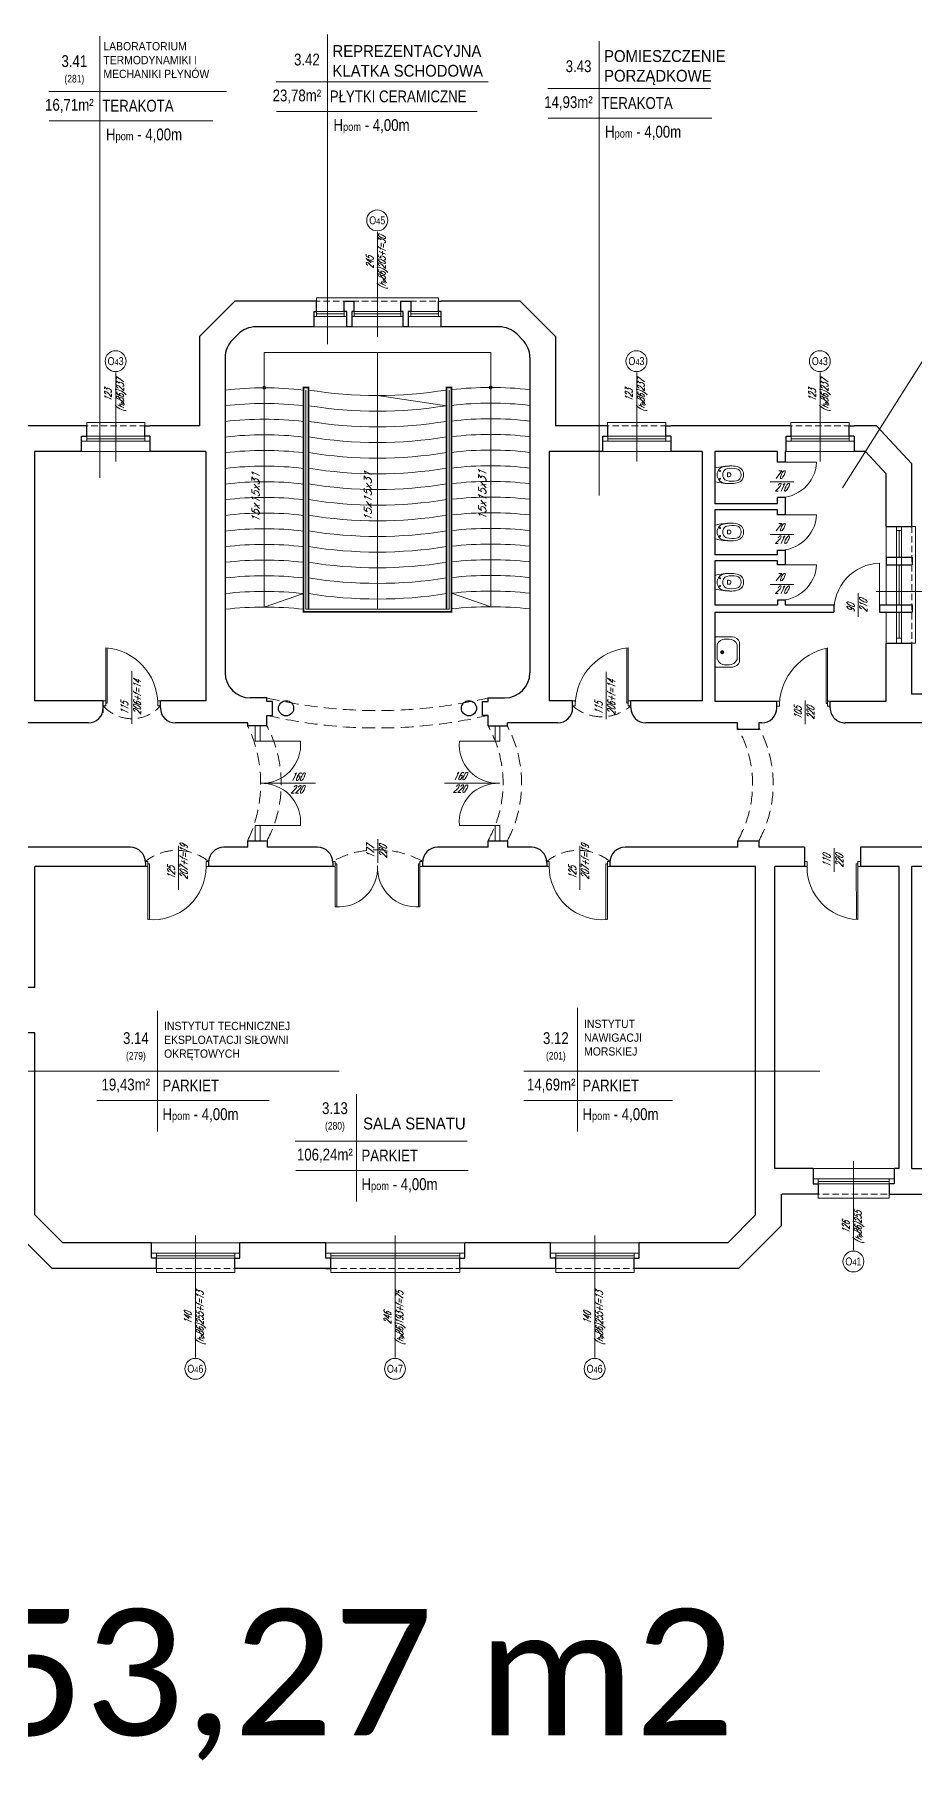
# Model space of a CAD drawing. Header units: millimetres. Extents: x -18485 to 40303, y -22087 to 35064.
# Drawn here: x 4075 to 5818, y -3885 to -469 of the extents above; entities that cross this region are included whole.
import ezdxf

# ---------------------------------------------------------------- set-up
doc = ezdxf.new("R2010")
doc.units = ezdxf.units.MM
doc.linetypes.add('DASHED', pattern=[19.05, 12.7, -6.35])
doc.layers.get('0').update_dxf_attribs({"lineweight": 25})
for name, color, linetype, lineweight in [('01 parter - ściany', 2, 'Continuous', 25), ('03-01_okna', 5, 'Continuous', 15), ('03-02_schody', 6, 'Continuous', 5), ('03_drzwi', 1, 'Continuous', 0), ('04-1_widok', 251, 'Continuous', 5), ('04-2_nad', 251, 'DASHED', 5), ('05-03_opis', 10, 'Continuous', 5), ('07_wyposażenie', 253, 'Continuous', 5)]:
    doc.layers.add(name, color=color, linetype=linetype, lineweight=lineweight)
doc.styles.add('ariel', font='arial.ttf', dxfattribs={"width": 0.8})
doc.styles.add('ariel_wym', font='simplex.shx', dxfattribs={"width": 0.65, "oblique": 25})
doc.styles.get("Standard").update_dxf_attribs({"font": 'txt.shx'})

msp = doc.modelspace()

# ---------------------------------------------------------------- linework, layer by layer
at = {"layer": '01 parter - ściany'}
for p, q in [((4401.3, -1066.4), (4471.3, -996.4)), ((4627.8, -996.4), (4471.3, -996.4)), ((4627.8, -1016.9), (4627.8, -1047.4)), ((4687.8, -1016.9), (4687.8, -996.4)), ((4687.8, -996.4), (4707.8, -996.4)), ((4692.8, -1016.9), (4687.8, -1016.9)), ((4692.8, -1047.4), (4692.8, -1016.9)), ((4707.8, -1016.9), (4702.8, -1016.9)), ((4702.8, -1016.9), (4702.8, -1047.4)), ((4707.8, -1016.9), (4707.8, -996.4)), ((4799.8, -1016.9), (4799.8, -996.4)), ((4799.8, -996.4), (4820, -996.4)), ((4804.8, -1016.9), (4799.8, -1016.9)), ((4804.8, -1047.4), (4804.8, -1016.9)), ((4820, -1016.9), (4814.8, -1016.9)), ((4814.8, -1016.9), (4814.8, -1047.4)), ((4820, -996.4), (4820, -1016.9)), ((5036.3, -996.4), (4879.8, -996.4)), ((5106.3, -1066.4), (5036.3, -996.4)), ((4627.8, -1047.4), (4513.2, -1047.4)), ((4702.8, -1047.4), (4692.8, -1047.4)), ((4814.8, -1047.4), (4804.8, -1047.4)), ((4994.5, -1047.4), (4879.8, -1047.4)), ((4401.3, -1066.4), (4401.3, -1243.4)), ((4467, -1072.9), (4477.8, -1062)), ((5040.6, -1072.8), (5029.9, -1062)), ((5106.3, -1066.4), (5106.3, -1243.4)), ((4452.3, -1108.2), (4452.3, -1294.4)), ((5055.3, -1108.2), (5055.3, -1294.4)), ((4168.4, -1243.4), (3964.1, -1243.4)), ((4168.4, -1294.4), (4168.4, -1263.9)), ((4303.3, -1243.4), (4303.3, -1243.9)), ((4401.3, -1243.4), (4303.3, -1243.4)), ((4303.3, -1263.9), (4303.3, -1294.4)), ((5199.4, -1243.4), (5106.3, -1243.4)), ((5199.4, -1294.4), (5199.4, -1263.9)), ((5562.3, -1243.4), (5334.3, -1243.4)), ((5334.3, -1263.9), (5334.3, -1294.4)), ((5562.3, -1294.4), (5562.3, -1263.9)), ((5741.3, -1243.4), (5697.2, -1243.4)), ((5697.2, -1263.9), (5697.2, -1294.4)), ((5741.3, -1243.4), (5811.3, -1318.4)), ((4075.3, -1294.4), (4075.3, -1787.4)), ((4168.4, -1294.4), (4075.3, -1294.4)), ((4414.3, -1294.4), (4303.3, -1294.4)), ((4414.3, -1294.4), (4414.3, -1787.4)), ((4452.3, -1294.4), (4452.3, -1731.9)), ((5055.3, -1294.4), (5055.3, -1731.9)), ((5093.3, -1294.4), (5093.3, -1787.4)), ((5199.4, -1294.4), (5093.3, -1294.4)), ((5396.2, -1294.4), (5334.3, -1294.4)), ((5396.2, -1294.4), (5396.2, -1787.4)), ((5421.2, -1294.4), (5421.2, -1397.4)), ((5545.2, -1294.4), (5421.2, -1294.4)), ((5545.2, -1315.4), (5545.2, -1294.4)), ((5562.3, -1294.4), (5560.2, -1294.4)), ((5560.2, -1294.4), (5560.2, -1315.4)), ((5719.2, -1294.4), (5697.2, -1294.4)), ((5719.2, -1294.4), (5760.3, -1338.5)), ((5560.2, -1315.4), (5545.2, -1315.4)), ((5811.3, -1442.4), (5811.3, -1318.4)), ((5760.3, -1442.4), (5760.3, -1338.5)), ((5545.2, -1397.4), (5421.2, -1397.4)), ((5560.2, -1385.4), (5545.2, -1385.4)), ((5545.2, -1397.4), (5545.2, -1385.4)), ((5560.2, -1385.4), (5560.2, -1419.4)), ((5421.2, -1409.4), (5421.2, -1498.4)), ((5545.2, -1409.4), (5421.2, -1409.4)), ((5545.2, -1419.4), (5545.2, -1409.4)), ((5560.2, -1419.4), (5545.2, -1419.4)), ((5760.3, -1442.4), (5811.3, -1442.4)), ((5545.2, -1498.4), (5421.2, -1498.4)), ((5545.2, -1498.4), (5545.2, -1489.4)), ((5545.2, -1489.4), (5560.2, -1489.4)), ((5560.2, -1489.4), (5560.2, -1518.4)), ((5421.2, -1510.4), (5421.2, -1597.4)), ((5545.2, -1510.4), (5421.2, -1510.4)), ((5545.2, -1518.4), (5545.2, -1510.4)), ((5560.2, -1518.4), (5545.2, -1518.4)), ((5760.4, -1503.4), (5811.4, -1503.4)), ((5760.4, -1503.4), (5760.4, -1518.4)), ((5760.4, -1518.4), (5811.4, -1518.4)), ((5811.4, -1503.4), (5811.4, -1518.4)), ((5421.2, -1597.4), (5545.2, -1597.4)), ((5560.2, -1588.4), (5545.2, -1588.4)), ((5545.2, -1588.4), (5545.2, -1597.4)), ((5560.2, -1588.4), (5560.2, -1597.4)), ((5560.2, -1597.4), (5657, -1597.4)), ((5657, -1597.4), (5657, -1612.4)), ((5747, -1597.4), (5780.8, -1597.4)), ((5747, -1597.4), (5747, -1612.4)), ((5747, -1597.4), (5811.4, -1597.4)), ((5811.4, -1597.4), (5811.4, -1612.4)), ((5421.2, -1612.4), (5421.2, -1788)), ((5421.2, -1612.4), (5657, -1612.4)), ((5747, -1612.4), (5780.8, -1612.4)), ((5747, -1612.4), (5811.4, -1612.4)), ((5760.3, -1788), (5760.3, -1673.4)), ((5760.3, -1673.4), (5811.3, -1673.4)), ((5811.3, -1774.4), (5811.3, -1673.4)), ((5951.9, -1774.4), (5811.3, -1774.4)), ((4211.2, -1787.4), (4075.3, -1787.4)), ((4211.2, -1801.4), (4211.2, -1787.4)), ((4414.3, -1787.4), (4324.2, -1787.4)), ((4324.2, -1801.4), (4324.2, -1787.4)), ((4534.9, -1781.9), (4502.3, -1781.9)), ((4534.9, -1788.9), (4534.9, -1781.9)), ((4545.9, -1788.9), (4534.9, -1788.9)), ((4545.9, -1816.4), (4545.9, -1788.9)), ((4961.8, -1816.4), (4961.8, -1788.9)), ((4961.8, -1788.9), (4972.8, -1788.9)), ((4972.8, -1788.9), (4972.8, -1781.9)), ((4972.8, -1781.9), (5005.3, -1781.9)), ((5139.9, -1787.4), (5093.3, -1787.4)), ((5139.9, -1801.4), (5139.9, -1787.4)), ((5396.2, -1787.4), (5255, -1787.4)), ((5255, -1801.4), (5255, -1787.4)), ((5421.2, -1788), (5543.9, -1788)), ((5543.9, -1801.4), (5543.9, -1788)), ((5649.4, -1788), (5760.3, -1788)), ((5649.4, -1801.4), (5649.4, -1788)), ((4181.2, -1831.4), (4040.8, -1831.4)), ((4497.1, -1831.4), (4354.2, -1831.4)), ((4497.3, -1838.4), (4497.3, -1831.9)), ((4534.9, -1837.4), (4497.3, -1837.4)), ((4534.9, -1837.4), (4534.9, -1816.4)), ((4534.9, -1816.4), (4545.9, -1816.4)), ((4972.8, -1816.4), (4961.8, -1816.4)), ((4972.8, -1837.4), (4972.8, -1816.4)), ((4972.8, -1837.4), (5010.8, -1837.4)), ((5010.8, -1837.4), (5010.8, -1831.4)), ((5109.9, -1831.4), (5010.8, -1831.4)), ((5466.3, -1831.4), (5285, -1831.4)), ((5466.3, -1844.4), (5466.3, -1831.4)), ((5508.3, -1844.4), (5466.3, -1844.4)), ((5513.9, -1831.4), (5508.3, -1831.4)), ((5508.3, -1831.4), (5508.3, -1844.4)), ((5760.2, -1831.4), (5679.4, -1831.4)), ((5951.9, -1831.4), (5760.2, -1831.4)), ((4264.6, -2077.4), (4040.8, -2077.4)), ((4497.3, -2077.4), (4449.6, -2077.4)), ((4497.3, -2077.4), (4497.3, -2064.4)), ((4497.3, -2064.4), (4535.3, -2064.4)), ((4535.3, -2064.4), (4535.3, -2077.4)), ((4635.3, -2077.4), (4535.3, -2077.4)), ((4972.8, -2077.4), (4872.8, -2077.4)), ((4972.8, -2077.4), (4972.8, -2064.4)), ((4972.8, -2064.4), (5010.8, -2064.4)), ((5010.8, -2064.4), (5010.8, -2077.4)), ((5058.6, -2077.4), (5010.8, -2077.4)), ((5466.5, -2077.4), (5243.6, -2077.4)), ((5466.5, -2077.4), (5466.5, -2064.4)), ((5466.5, -2064.4), (5508.5, -2064.4)), ((5508.5, -2064.4), (5508.5, -2077.4)), ((5598.6, -2077.4), (5508.5, -2077.4)), ((5598.6, -2077.4), (5598.6, -2115.4)), ((5982.8, -2077.4), (5709.2, -2077.4)), ((5709.2, -2077.4), (5709.2, -2115.4)), ((4294.6, -2115.4), (4075.9, -2115.4)), ((4075.9, -2355.1), (4075.9, -2115.4)), ((4294.6, -2107.4), (4294.6, -2115.4)), ((4419.6, -2107.4), (4419.6, -2115.4)), ((4665.3, -2115.4), (4419.6, -2115.4)), ((4665.3, -2107.4), (4665.3, -2115.4)), ((4842.8, -2107.4), (4842.8, -2115.4)), ((5088.6, -2115.4), (4842.8, -2115.4)), ((5088.6, -2107.4), (5088.6, -2115.4)), ((5213.6, -2107.4), (5213.6, -2115.4)), ((5501.9, -2115.4), (5213.6, -2115.4)), ((5501.9, -2805.3), (5501.9, -2115.4)), ((5598.6, -2115.4), (5539.9, -2115.4)), ((5539.9, -2713.4), (5539.9, -2115.4)), ((5785.9, -2115.4), (5709.2, -2115.4)), ((5785.9, -2713.4), (5785.9, -2115.4)), ((5982.8, -2115.4), (5810.9, -2115.4)), ((5810.9, -2713.4), (5810.9, -2115.4)), ((4075.9, -2355.1), (4037.9, -2355.1)), ((4075.9, -2445.1), (4037.9, -2445.1)), ((4075.9, -2805.3), (4075.9, -2445.1)), ((5615.9, -2713.4), (5539.9, -2713.4)), ((5615.9, -2713.4), (5615.9, -2743.9)), ((5785.9, -2713.4), (5775.9, -2713.4)), ((5775.9, -2713.4), (5775.9, -2743.9)), ((5810.9, -2713.4), (5950.9, -2713.4)), ((5552.9, -2826.4), (5552.9, -2764.4)), ((5615.9, -2764.4), (5553.5, -2764.4)), ((5615.9, -2743.9), (5625.9, -2743.9)), ((5625.9, -2764.4), (5615.9, -2764.4)), ((5625.9, -2743.9), (5625.9, -2764.4)), ((5775.9, -2743.9), (5765.9, -2743.9)), ((5765.9, -2743.9), (5765.9, -2764.4)), ((5765.9, -2764.4), (5775.9, -2764.4)), ((5775.9, -2764.4), (5950.9, -2764.4)), ((4109.9, -2911.4), (4024.9, -2826.4)), ((4131, -2860.4), (4075.9, -2805.3)), ((5446.8, -2860.4), (5501.9, -2805.3)), ((5467.9, -2911.4), (5552.9, -2826.4)), ((4306.4, -2860.4), (4131, -2860.4)), ((4306.4, -2890.9), (4306.4, -2860.4)), ((4651.4, -2860.4), (4481.4, -2860.4)), ((4481.4, -2890.9), (4481.4, -2860.4)), ((4651.4, -2890.9), (4651.4, -2860.4)), ((5096.4, -2860.4), (4926.4, -2860.4)), ((4926.4, -2890.9), (4926.4, -2860.4)), ((5096.4, -2890.9), (5096.4, -2860.4)), ((5446.8, -2860.4), (5271.4, -2860.4)), ((5271.4, -2890.9), (5271.4, -2860.4)), ((4316.4, -2890.9), (4306.4, -2890.9)), ((4316.4, -2911.4), (4316.4, -2890.9)), ((4471.4, -2911.4), (4471.4, -2890.9)), ((4471.4, -2890.9), (4481.4, -2890.9)), ((4661.4, -2890.9), (4651.4, -2890.9)), ((4661.4, -2911.4), (4661.4, -2890.9)), ((4916.4, -2911.4), (4916.4, -2890.9)), ((4916.4, -2890.9), (4926.4, -2890.9)), ((5106.4, -2890.9), (5096.4, -2890.9)), ((5106.4, -2911.4), (5106.4, -2890.9)), ((5261.4, -2911.4), (5261.4, -2890.9)), ((5261.4, -2890.9), (5271.4, -2890.9)), ((4316.4, -2911.4), (4109.9, -2911.4)), ((4661.4, -2911.4), (4471.4, -2911.4)), ((4651.4, -2911.4), (4661.4, -2911.4)), ((5106.4, -2911.4), (4916.4, -2911.4)), ((4926.4, -2911.4), (4916.4, -2911.4)), ((5467.9, -2911.4), (5261.4, -2911.4))]:
    msp.add_line(p, q, dxfattribs=at)
for points in [[(4627.8, -1016.9), (4632.8, -1016.9), (4632.8, -996.4), (4627.8, -996.4)], [(4879.8, -1047.4), (4879.8, -1016.9), (4874.8, -1016.9), (4874.8, -996.4), (4879.8, -996.4)], [(4168.4, -1263.9), (4178.4, -1263.9), (4178.4, -1243.4), (4168.4, -1243.4)], [(4303.3, -1263.9), (4293.3, -1263.9), (4293.3, -1243.4), (4303.3, -1243.4)], [(5199.4, -1263.9), (5209.4, -1263.9), (5209.4, -1243.4), (5199.4, -1243.4)], [(5334.3, -1263.9), (5324.3, -1263.9), (5324.3, -1243.4), (5334.3, -1243.4)], [(5562.3, -1263.9), (5572.3, -1263.9), (5572.3, -1243.4), (5562.3, -1243.4)], [(5697.2, -1263.9), (5687.2, -1263.9), (5687.2, -1243.4), (5697.2, -1243.4)]]:
    msp.add_lwpolyline(points, dxfattribs=at)
for centre in [(4572.9, -1802.4), (4934.8, -1802.4)]:
    msp.add_circle(centre, 15, dxfattribs=at)
for centre, radius, start, end in [((4513.2, -1097.4), 50, 90, 135), ((4994.5, -1097.4), 50, 44.9939, 90), ((4502.3, -1108.2), 50, 135, 180), ((5005.3, -1108.2), 50, 0, 44.9939), ((4502.3, -1731.9), 50, 180, 270), ((5005.3, -1731.9), 50, 270, 0), ((4181.2, -1801.4), 30, 270, 0), ((4354.2, -1801.4), 30, 180, 270), ((5109.9, -1801.4), 30, 270, 0), ((5285, -1801.4), 30, 180, 270), ((5513.9, -1801.4), 30, 270, 0), ((5679.4, -1801.4), 30, 180, 270.0014), ((4264.6, -2107.4), 30, 0, 90), ((4449.6, -2107.4), 30, 90, 180), ((4635.3, -2107.4), 30, 0, 90), ((4872.8, -2107.4), 30, 90, 180), ((5058.6, -2107.4), 30, 0, 90), ((5243.6, -2107.4), 30, 90, 180)]:
    msp.add_arc(centre, radius, start, end, dxfattribs=at)
at = {"layer": '03-01_okna', "linetype": 'DASHED'}
for p, q in [((4627.8, -996.4), (4879.8, -996.4)), ((4168.4, -1243.4), (4303.3, -1243.4)), ((5199.4, -1243.4), (5334.3, -1243.4)), ((5562.3, -1243.4), (5697.2, -1243.4)), ((5811.3, -1442.4), (5811.3, -1673.4)), ((5615.9, -2764.4), (5775.9, -2764.4)), ((4316.4, -2911.4), (4471.4, -2911.4)), ((4661.4, -2911.4), (4916.4, -2911.4)), ((5106.4, -2911.4), (5261.4, -2911.4))]:
    msp.add_line(p, q, dxfattribs=at)
at = {"layer": '03-01_okna', "linetype": 'Continuous', "lineweight": 0}
for p, q in [((4627.8, -1016.9), (4692.8, -1016.9)), ((4632.8, -1026.9), (4632.8, -1016.9)), ((4632.8, -1021.9), (4687.8, -1021.9)), ((4687.8, -1026.9), (4687.8, -1016.9)), ((4702.8, -1016.9), (4804.8, -1016.9)), ((4707.8, -1026.9), (4707.8, -1016.9)), ((4707.8, -1021.9), (4799.8, -1021.9)), ((4799.8, -1026.9), (4799.8, -1016.9)), ((4814.8, -1016.9), (4879.8, -1016.9)), ((4819.8, -1026.9), (4819.8, -1016.9)), ((4819.8, -1021.9), (4874.8, -1021.9)), ((4874.8, -1026.9), (4874.8, -1016.9)), ((4627.8, -1026.9), (4692.8, -1026.9)), ((4692.8, -1026.9), (4687.8, -1026.9)), ((4702.8, -1026.9), (4804.8, -1026.9)), ((4702.8, -1026.9), (4707.8, -1026.9)), ((4804.8, -1026.9), (4799.8, -1026.9)), ((4814.8, -1026.9), (4879.8, -1026.9)), ((4814.8, -1026.9), (4819.8, -1026.9)), ((4874.8, -1026.9), (4869.8, -1026.9)), ((4168.4, -1263.9), (4303.3, -1263.9)), ((4178.4, -1273.9), (4178.4, -1263.9)), ((4293.3, -1273.9), (4293.3, -1263.9)), ((5199.4, -1263.9), (5334.3, -1263.9)), ((5209.4, -1273.9), (5209.4, -1263.9)), ((5324.3, -1273.9), (5324.3, -1263.9)), ((5562.3, -1263.9), (5697.2, -1263.9)), ((5572.3, -1273.9), (5572.3, -1263.9)), ((5687.2, -1273.9), (5687.2, -1263.9)), ((4168.4, -1273.9), (4303.3, -1273.9)), ((4178.4, -1268.9), (4293.3, -1268.9)), ((5199.4, -1273.9), (5334.3, -1273.9)), ((5209.4, -1268.9), (5324.3, -1268.9)), ((5562.3, -1273.9), (5697.2, -1273.9)), ((5572.3, -1268.9), (5687.2, -1268.9)), ((5780.8, -1442.4), (5780.8, -1673.4)), ((5780.8, -1450.5), (5790.8, -1450.5)), ((5785.8, -1450.5), (5785.8, -1503.4)), ((5790.8, -1442.4), (5790.8, -1673.4)), ((5780.8, -1503.4), (5790.8, -1503.4)), ((5780.8, -1518.4), (5790.8, -1518.4)), ((5785.8, -1518.4), (5785.8, -1597.4)), ((5780.8, -1597.4), (5790.8, -1597.4)), ((5780.8, -1612.4), (5790.8, -1612.4)), ((5785.8, -1612.4), (5785.8, -1663.4)), ((5780.8, -1673.4), (5780.8, -1663.4)), ((5780.8, -1663.4), (5790.8, -1663.4)), ((5615.9, -2733.9), (5775.9, -2733.9)), ((5615.9, -2743.9), (5775.9, -2743.9)), ((5625.9, -2733.9), (5625.9, -2743.9)), ((5625.9, -2738.9), (5765.9, -2738.9)), ((5765.9, -2733.9), (5765.9, -2743.9)), ((4306.4, -2880.9), (4481.4, -2880.9)), ((4306.4, -2890.9), (4316.4, -2890.9)), ((4316.4, -2890.9), (4316.4, -2880.9)), ((4316.4, -2885.9), (4471.4, -2885.9)), ((4316.4, -2890.9), (4481.4, -2890.9)), ((4471.4, -2890.9), (4471.4, -2880.9)), ((4651.4, -2880.9), (4926.4, -2880.9)), ((4651.4, -2890.9), (4926.4, -2890.9)), ((4651.4, -2890.9), (4661.4, -2890.9)), ((4661.4, -2890.9), (4661.4, -2880.9)), ((4661.4, -2885.9), (4916.4, -2885.9)), ((4916.4, -2890.9), (4916.4, -2880.9)), ((5271.4, -2880.9), (5096.4, -2880.9)), ((5106.4, -2890.9), (5106.4, -2880.9)), ((5261.4, -2885.9), (5106.4, -2885.9)), ((5261.4, -2890.9), (5106.4, -2890.9)), ((5261.4, -2890.9), (5261.4, -2880.9)), ((5271.4, -2890.9), (5261.4, -2890.9))]:
    msp.add_line(p, q, dxfattribs=at)
for points in [[(4874.8, -996.4), (4874.8, -989.6), (4632.8, -989.6), (4632.8, -996.4)], [(4293.7, -1243.4), (4293.7, -1236.6), (4178.4, -1236.6), (4178.4, -1243.4)], [(5324.3, -1243.4), (5324.3, -1236.6), (5209, -1236.6), (5209, -1243.4)], [(5687.2, -1243.4), (5687.2, -1236.6), (5571.9, -1236.6), (5571.9, -1243.4)], [(5811.3, -1442.4), (5818, -1442.4), (5818, -1673.4), (5811.3, -1673.4)], [(5765.9, -2764.4), (5765.9, -2772), (5625.9, -2772), (5625.9, -2764.4)], [(4471.4, -2911.4), (4471.4, -2919), (4316.4, -2919), (4316.4, -2911.4)], [(4916.4, -2911.4), (4916.4, -2919), (4661.4, -2919), (4661.4, -2911.4)], [(5261.4, -2911.4), (5261.4, -2919), (5106.4, -2919), (5106.4, -2911.4)]]:
    msp.add_lwpolyline(points, dxfattribs=at)
at = {"layer": '03-02_schody'}
for p, q in [((4529.8, -1167.9), (4529.8, -1097.9)), ((4529.8, -1097.9), (4977.8, -1097.9)), ((4753.8, -1097.9), (4753.8, -1606.4)), ((4977.8, -1601.3), (4977.8, -1097.9)), ((4529.8, -1601.9), (4529.8, -1167.9)), ((4607.3, -1167.4), (4607.3, -1172.4)), ((4607.3, -1611.4), (4607.3, -1172.4)), ((4612.3, -1606.4), (4612.3, -1172.4)), ((4617.3, -1172.4), (4617.3, -1167.4)), ((4753.8, -1183.2), (4890.3, -1203.4)), ((4890.3, -1167.4), (4890.3, -1172.4)), ((4895.3, -1606.4), (4895.3, -1172.4)), ((4900.3, -1172.4), (4900.3, -1167.4)), ((4529.8, -1601.9), (4607.3, -1575.4)), ((4977.8, -1601.3), (4900.3, -1574.7)), ((4895.3, -1606.4), (4612.3, -1606.4))]:
    msp.add_line(p, q, dxfattribs=at)
at = {"layer": '03-02_schody', "const_width": 3}
msp.add_lwpolyline([(4617.3, -1606.4), (4617.3, -1167.4), (4607.3, -1167.4), (4607.3, -1611.4), (4900.3, -1611.4), (4900.3, -1167.4), (4890.3, -1167.4), (4890.3, -1606.4)], dxfattribs=at)
at = {"layer": '03-02_schody'}
for centre in [(4529.8, -1167.9), (4977.8, -1167.3)]:
    msp.add_circle(centre, 3, dxfattribs=at)
for centre, radius, start, end in [((4529.8, -1845.2), 677.2, 83.4287, 96.5713), ((4753.8, -317.3), 865.9, 260.9323, 279.0677), ((4977.8, -1844.5), 677.2, 83.4287, 96.5713), ((4529.8, -1876.2), 677.2, 83.4287, 96.5713), ((4753.8, -348.3), 865.9, 260.9323, 279.0677), ((4977.8, -1875.5), 677.2, 83.4287, 96.5713), ((4977.8, -1906.5), 677.2, 83.4287, 96.5713), ((4529.8, -1907.4), 677.2, 83.4287, 96.5713), ((4529.8, -1938.2), 677.2, 83.4287, 96.5713), ((4753.8, -379.3), 865.9, 260.9323, 279.0677), ((4977.8, -1937.5), 677.2, 83.4287, 96.5713), ((4529.8, -1969.2), 677.2, 83.4287, 96.5713), ((4753.8, -410.3), 865.9, 260.9323, 279.0677), ((4753.8, -441.3), 865.9, 260.9323, 279.0677), ((4977.8, -1968.5), 677.2, 83.4287, 96.5713), ((4529.8, -2000.2), 677.2, 83.4287, 96.5713), ((4753.8, -472.3), 865.9, 260.9323, 279.0677), ((4977.8, -1999.5), 677.2, 83.4287, 96.5713), ((4529.8, -2031.2), 677.2, 83.4287, 96.5713), ((4753.8, -503.3), 865.9, 260.9323, 279.0677), ((4977.8, -2030.5), 677.2, 83.4287, 96.5713), ((4529.8, -2062.2), 677.2, 83.4287, 96.5713), ((4753.8, -534.3), 865.9, 260.9323, 279.0677), ((4977.8, -2061.5), 677.2, 83.4287, 96.5713), ((4529.8, -2093.2), 677.2, 83.4287, 96.5713), ((4753.8, -565.3), 865.9, 260.9323, 279.0677), ((4977.8, -2092.5), 677.2, 83.4287, 96.5713), ((4529.8, -2124.2), 677.2, 83.4287, 96.5713), ((4753.8, -596.3), 865.9, 260.9323, 279.0677), ((4977.8, -2123.5), 677.2, 83.4287, 96.5713), ((4529.8, -2155.2), 677.2, 83.4287, 96.5713), ((4753.8, -627.3), 865.9, 260.9323, 279.0677), ((4977.8, -2154.5), 677.2, 83.4287, 96.5713), ((4529.8, -2186.2), 677.2, 83.4287, 96.5713), ((4753.8, -658.3), 865.9, 260.9323, 279.0677), ((4977.8, -2185.5), 677.2, 83.4287, 96.5713), ((4529.8, -2217.2), 677.2, 83.4287, 96.5713), ((4529.8, -2248.2), 677.2, 83.4287, 96.5713), ((4753.8, -689.3), 865.9, 260.9323, 279.0677), ((4977.8, -2216.5), 677.2, 83.4287, 96.5713), ((4977.8, -2247.5), 677.2, 83.4287, 96.5713), ((4529.8, -2279.2), 677.2, 83.4287, 96.5713), ((4753.8, -720.3), 865.9, 260.9323, 279.0677), ((4977.8, -2278.5), 677.2, 83.4287, 96.5713)]:
    msp.add_arc(centre, radius, start, end, dxfattribs=at)
at = {"layer": '03_drzwi'}
for p, q in [((5552.7, -1315.4), (5622.7, -1315.4)), ((5530.8, -1354.4), (5577.5, -1354.4)), ((5552.7, -1419.4), (5622.7, -1419.4)), ((5530.8, -1458.4), (5577.5, -1458.4)), ((5552.7, -1518.4), (5622.7, -1518.4)), ((5747, -1604.9), (5747, -1514.9)), ((5530.8, -1557.4), (5577.5, -1557.4)), ((5704.8, -1621.2), (5704.8, -1574.6)), ((4216.2, -1792.4), (4216.2, -1682.4)), ((4219.2, -1792.4), (4219.1, -1682.7)), ((5247, -1792.4), (5247, -1682.7)), ((5250, -1792.4), (5250, -1682.4)), ((5641.4, -1793), (5641.4, -1683.3)), ((5644.4, -1793), (5644.4, -1683)), ((4267.9, -1833.2), (4267.9, -1728.6)), ((5206.2, -1824), (5206.2, -1730.4)), ((4216.2, -1787.4), (4211.2, -1787.4)), ((4211.2, -1797.4), (4216.2, -1797.4)), ((4211.2, -1801.4), (4211.2, -1811.4)), ((4216.2, -1797.4), (4216.2, -1787.4)), ((4219.2, -1792.4), (4216.2, -1792.4)), ((4324.2, -1787.4), (4319.2, -1787.4)), ((4319.2, -1787.4), (4319.2, -1797.4)), ((4319.2, -1797.4), (4324.2, -1797.4)), ((5139.9, -1787.4), (5144.9, -1787.4)), ((5144.9, -1797.4), (5139.9, -1797.4)), ((5144.9, -1787.4), (5144.9, -1797.4)), ((5247, -1792.4), (5250, -1792.4)), ((5250, -1797.4), (5250, -1787.4)), ((5250, -1787.4), (5255, -1787.4)), ((5255, -1797.4), (5250, -1797.4)), ((5543.9, -1788), (5548.9, -1788)), ((5548.9, -1798), (5543.9, -1798)), ((5548.9, -1788), (5548.9, -1798)), ((5600.1, -1833.6), (5600.1, -1786.9)), ((5641.4, -1793), (5644.4, -1793)), ((5644.4, -1798), (5644.4, -1788)), ((5644.4, -1788), (5649.4, -1788)), ((5649.4, -1798), (5644.4, -1798)), ((4511.9, -1837.4), (4511.9, -1867.4)), ((4521.4, -1837.4), (4521.4, -1867.4)), ((4986.3, -1837.4), (4986.3, -1867.4)), ((4995.8, -1837.4), (4995.8, -1867.4)), ((4511.9, -1867.4), (4521.4, -1867.4)), ((4511.9, -1867.4), (4521.4, -1867.4)), ((4521.4, -1867.4), (4601.4, -1867.4)), ((4915.8, -1867.4), (4995.8, -1867.4)), ((4995.8, -1867.4), (4986.3, -1867.4)), ((4529.1, -1950.9), (4631.1, -1950.9)), ((4886.1, -1950.9), (4988.1, -1950.9)), ((4511.9, -2034.4), (4511.9, -2064.4)), ((4511.9, -2034.4), (4521.4, -2034.4)), ((4521.4, -2034.4), (4521.4, -2064.4)), ((4521.4, -2034.4), (4601.4, -2034.4)), ((4915.8, -2034.4), (4995.8, -2034.4)), ((4986.3, -2034.4), (4986.3, -2064.4)), ((4995.8, -2034.4), (4986.3, -2034.4)), ((4995.8, -2034.4), (4995.8, -2064.4)), ((4360.1, -2161.7), (4360.1, -2074.6)), ((4754.4, -2108), (4754.4, -2061.3)), ((5154.1, -2161.7), (5154.1, -2074.6)), ((5657.2, -2126.1), (5657.2, -2079.5)), ((4294.6, -2105.4), (4299.6, -2105.4)), ((4299.6, -2115.4), (4294.6, -2115.4)), ((4299.6, -2105.4), (4299.6, -2115.4)), ((4299.6, -2110.4), (4299.6, -2220.4)), ((4302.6, -2110.4), (4299.6, -2110.4)), ((4302.6, -2110.4), (4302.5, -2220.1)), ((4414.6, -2115.4), (4414.6, -2105.4)), ((4414.6, -2105.4), (4419.6, -2105.4)), ((4419.6, -2115.4), (4414.6, -2115.4)), ((4665.3, -2105.4), (4670.3, -2105.4)), ((4670.3, -2115.4), (4665.3, -2115.4)), ((4670.3, -2105.4), (4670.3, -2115.4)), ((4670.3, -2110.4), (4670.3, -2195.4)), ((4673.3, -2110.4), (4670.3, -2110.4)), ((4673.3, -2110.4), (4673.2, -2195.6)), ((4834.8, -2110.4), (4834.8, -2195.6)), ((4834.8, -2110.4), (4837.8, -2110.4)), ((4842.8, -2105.4), (4837.8, -2105.4)), ((4837.8, -2105.4), (4837.8, -2115.4)), ((4837.8, -2110.4), (4837.8, -2195.4)), ((4837.8, -2115.4), (4842.8, -2115.4)), ((5093.6, -2105.4), (5088.6, -2105.4)), ((5088.6, -2115.4), (5093.6, -2115.4)), ((5093.6, -2115.4), (5093.6, -2105.4)), ((5205.6, -2110.4), (5205.6, -2220.1)), ((5205.6, -2110.4), (5208.6, -2110.4)), ((5213.6, -2105.4), (5208.6, -2105.4)), ((5208.6, -2105.4), (5208.6, -2115.4)), ((5208.6, -2110.4), (5208.6, -2220.4)), ((5208.6, -2115.4), (5213.6, -2115.4)), ((5603.6, -2105.4), (5598.6, -2105.4)), ((5598.6, -2115.4), (5603.6, -2115.4)), ((5603.6, -2115.4), (5603.6, -2105.4)), ((5701.1, -2110.4), (5701.2, -2220.1)), ((5701.1, -2110.4), (5704.1, -2110.4)), ((5709.1, -2105.4), (5704.1, -2105.4)), ((5704.1, -2105.4), (5704.1, -2115.4)), ((5704.1, -2110.4), (5704.1, -2220.4)), ((5704.1, -2115.4), (5709.1, -2115.4))]:
    msp.add_line(p, q, dxfattribs=at)
for centre, radius, start, end in [((5549, -1311.6), 73.8, 267.0892, 357.0771), ((5549, -1415.6), 73.8, 267.0892, 357.0771), ((5549, -1514.6), 73.8, 267.0892, 357.0771), ((5750.7, -1608.6), 93.8, 92.2906, 182.2906), ((4206.8, -1794.4), 112.4, 1.0065, 85.2289), ((5261.2, -1798.4), 116.5, 95.5613, 177.0487), ((5668.5, -1800.4), 119.8, 101.606, 176.4661), ((4525.2, -1874.5), 76.5, 267.1452, 5.3075), ((4991.9, -1874.5), 76.5, 174.6925, 272.8548), ((4525.2, -2027.3), 76.5, 354.6925, 92.8548), ((4991.9, -2027.3), 76.5, 87.1452, 185.3075), ((4309.5, -2115.8), 105.1, 264.5897, 0.2052), ((4676.7, -2118.3), 77.4, 265.2024, 3.2473), ((4831.3, -2118.3), 77.4, 176.7527, 274.7976), ((5198.6, -2115.8), 105.1, 179.7948, 275.4103), ((5708, -2116.1), 104.4, 179.6227, 267.8684)]:
    msp.add_arc(centre, radius, start, end, dxfattribs=at)
at = {"layer": '04-1_widok'}
for p, q in [((4879.8, -1047.4), (4627.8, -1047.4)), ((4303.3, -1294.4), (4168.4, -1294.4)), ((5334.3, -1294.4), (5199.4, -1294.4)), ((5697.2, -1294.4), (5562.3, -1294.4)), ((5760.3, -1442.4), (5760.3, -1597.4)), ((5760.3, -1612.4), (5760.3, -1673.4)), ((5775.9, -2713.4), (5615.9, -2713.4)), ((4306.4, -2860.4), (4481.4, -2860.4)), ((4651.4, -2860.4), (4926.4, -2860.4)), ((5096.4, -2860.4), (5271.4, -2860.4))]:
    msp.add_line(p, q, dxfattribs=at)
at = {"layer": '04-2_nad', "ltscale": 2}
for centre, radius, start, end in [((4267.7, -1748.2), 74.9, 221.0527, 318.9473), ((4753.8, -836), 970.9, 256.9698, 283.0302), ((5197.4, -1732.4), 86.8, 228.4839, 311.5161), ((4257.3, -1950.6), 265.3, 334.75, 25.25), ((4753.8, -870.5), 970.9, 256.9698, 283.0302), ((4320.3, -1951.2), 243, 332.2302, 27.9307), ((4770.4, -1950.6), 231.9, 330.7782, 29.2218), ((4797.2, -1950.9), 241.8, 332.0106, 27.9894), ((5269, -1952.6), 226.9, 330.486, 29.514), ((5301.1, -1952.6), 235.6, 331.668, 28.332), ((4357.1, -2183.7), 100.2, 51.4148, 128.5852), ((4754, -2265.3), 182.9, 60.9749, 119.0251), ((5151.1, -2183.7), 100.2, 51.4148, 128.5852)]:
    msp.add_arc(centre, radius, start, end, dxfattribs=at)
at = {"layer": '05-03_opis'}
for p, q in [((4204.5, -472.2), (4204.5, -1346.1)), ((4654.7, -468.7), (4654.7, -1081.3)), ((5192.1, -481.9), (5192.1, -1381.4)), ((4553.4, -562.6), (4972.7, -562.6)), ((5090.8, -575.8), (5412.4, -575.8)), ((4103.2, -581.2), (4454.9, -581.2)), ((4104, -639.5), (4427.8, -639.5)), ((4554.2, -621), (4950.9, -621)), ((5091.5, -634.2), (5415.3, -634.2)), ((5924.8, -968.2), (5673.5, -1366.2)), ((4318.7, -2401.5), (4318.7, -2640.1)), ((5149.7, -2395.1), (5149.7, -2640.1)), ((3898.3, -2520.4), (4677.7, -2520.4)), ((5043.1, -2520.4), (5629, -2520.4)), ((4198.5, -2578.7), (4539.5, -2578.7)), ((4712.5, -2566.3), (4712.5, -2778.8)), ((5043.1, -2578.7), (5337.6, -2578.7)), ((4591, -2659), (4930.9, -2659)), ((4592.3, -2717.4), (4933.4, -2717.4))]:
    msp.add_line(p, q, dxfattribs=at)
at = {"layer": '05-03_opis', "lineweight": 0}
for p, q in [((4753.8, -1067), (4753.8, -859.3)), ((4236.1, -1314), (4236.1, -1138)), ((5266.6, -1314), (5266.6, -1138)), ((5629.5, -1314), (5629.5, -1138)), ((5740.7, -1571.2), (5916.7, -1571.2)), ((5695.9, -2698.7), (5695.9, -2874.7)), ((4393.9, -2845.7), (4393.9, -3087.1)), ((4788.9, -2845.7), (4788.9, -3087.1)), ((5183.9, -2845.7), (5183.9, -3087.1))]:
    msp.add_line(p, q, dxfattribs=at)
for centre in [(4753.3, -836.6), (4235.6, -1115.3), (5266.1, -1115.3), (5629, -1115.3), (5695.4, -2897.4), (4393.4, -3109.8), (4788.4, -3109.8), (5183.4, -3109.8)]:
    msp.add_circle(centre, 20.7, dxfattribs=at)
at = {"layer": '07_wyposażenie', "ltscale": 2}
for p, q in [((5421.2, -1326.6), (5421.2, -1353.8)), ((5431.7, -1331), (5431.7, -1333.9)), ((5433.1, -1332.4), (5430.2, -1332.4)), ((5433.2, -1347.9), (5430.3, -1347.9)), ((5421.2, -1439.9), (5421.2, -1467.1)), ((5433.1, -1445.7), (5430.2, -1445.7)), ((5433.2, -1461.2), (5430.3, -1461.2)), ((5431.7, -1444.3), (5431.7, -1447.2)), ((5431.7, -1462.7), (5431.7, -1459.8)), ((5421.2, -1539.2), (5421.2, -1566.4)), ((5433.1, -1545.1), (5430.2, -1545.1)), ((5433.2, -1560.6), (5430.3, -1560.6)), ((5431.7, -1543.6), (5431.7, -1546.5)), ((5431.7, -1562), (5431.7, -1559.1)), ((5421.3, -1660.8), (5456.1, -1660.8)), ((5449.5, -1665.4), (5440, -1665.4)), ((5470.1, -1671.4), (5470.1, -1710.8)), ((5426.1, -1706.1), (5426.1, -1676)), ((5432.1, -1691.4), (5439.6, -1691.4)), ((5435.8, -1695.1), (5435.8, -1687.6)), ((5465.1, -1706), (5465.1, -1676)), ((5456.8, -1720.8), (5421.4, -1720.8)), ((5449.6, -1716.2), (5440.1, -1716.2))]:
    msp.add_line(p, q, dxfattribs=at)
for points in [[(5468.7, -1325.2, 0.091012), (5454.7, -1322.7, 0.04468), (5437.5, -1324.5, 0.150678), (5430.2, -1328.5, 0.380316), (5430.3, -1351.8, 0.150678), (5437.5, -1355.8, 0.04468), (5454.7, -1357.7, 0.091012), (5468.8, -1355.1, 0.171854), (5476, -1348.7, 0.258868), (5476, -1331.6, 0.171854)], [(5438.3, -1346.5, 0.228329), (5444.8, -1351.8, 0.112012), (5464.3, -1352.2, 0.161795), (5471, -1348.3, 0.320353), (5470.9, -1332.1, 0.161795), (5464.2, -1328.2, 0.112012), (5444.8, -1328.6, 0.228329), (5438.3, -1333.8, 0.236897)], [(5468.7, -1438.5, 0.091012), (5454.7, -1435.9, 0.04468), (5437.5, -1437.8, 0.150678), (5430.2, -1441.8, 0.380316), (5430.3, -1465.1, 0.150678), (5437.5, -1469.1, 0.04468), (5454.7, -1470.9, 0.091012), (5468.8, -1468.4, 0.171854), (5476, -1462, 0.258868), (5476, -1444.9, 0.171854)], [(5438.3, -1459.8, 0.228329), (5444.8, -1465, 0.112012), (5464.3, -1465.5, 0.161795), (5471, -1461.5, 0.320353), (5470.9, -1445.3, 0.161795), (5464.2, -1441.4, 0.112012), (5444.8, -1441.9, 0.228329), (5438.3, -1447.1, 0.236897)], [(5468.7, -1537.9, 0.091012), (5454.7, -1535.3, 0.04468), (5437.5, -1537.2, 0.150678), (5430.2, -1541.2, 0.380316), (5430.3, -1564.4, 0.150678), (5437.5, -1568.4, 0.04468), (5454.7, -1570.3, 0.091012), (5468.8, -1567.7, 0.171854), (5476, -1561.3, 0.258868), (5476, -1544.2, 0.171854)], [(5438.3, -1559.1, 0.228329), (5444.8, -1564.4, 0.112012), (5464.3, -1564.8, 0.161795), (5471, -1560.9, 0.320353), (5470.9, -1544.7, 0.161795), (5464.2, -1540.8, 0.112012), (5444.8, -1541.2, 0.228329), (5438.3, -1546.5, 0.236897)]]:
    msp.add_lwpolyline(points, format="xyb", close=True, dxfattribs=at)
for points in [[(5449.2, -1344), (5446.5, -1344), (5446.5, -1336.2), (5449.2, -1336.2, -1), (5449.2, -1344, -1)], [(5449.2, -1457.3), (5446.5, -1457.3), (5446.5, -1449.5), (5449.2, -1449.5, -1), (5449.2, -1457.3, -1)], [(5449.2, -1556.7), (5446.5, -1556.7), (5446.5, -1548.9), (5449.2, -1548.9, -1), (5449.2, -1556.7, -1)]]:
    msp.add_lwpolyline(points, format="xyb", dxfattribs=at)
for centre, radius in [((5431.7, -1332.4), 1), ((5431.7, -1347.9), 1), ((5431.7, -1445.7), 1), ((5431.7, -1461.2), 1), ((5431.7, -1545.1), 1), ((5431.7, -1560.6), 1), ((5435.8, -1691.4), 3)]:
    msp.add_circle(centre, radius, dxfattribs=at)
for centre, radius, start, end in [((5454.7, -1468.4), 145.7, 90.0194, 103.3054), ((5454.6, -1212), 145.7, 256.7334, 270.0194), ((5454.7, -1581.7), 145.7, 90.0194, 103.3054), ((5454.6, -1325.2), 145.7, 256.7334, 270.0194), ((5454.7, -1681), 145.7, 90.0194, 103.3054), ((5454.6, -1424.6), 145.7, 256.7334, 270.0194), ((5441.8, -1682.2), 16.9, 89.6663, 158.5578), ((5449.4, -1682.3), 16.9, 21.6503, 90.3572), ((5454.4, -1677.6), 16.9, 21.5609, 85.1722), ((5441.7, -1699.3), 16.9, 203.3871, 272.094), ((5449.6, -1699.3), 16.9, 267.9566, 336.6635), ((5454.6, -1704.1), 16.8, 276.0033, 336.7882)]:
    msp.add_arc(centre, radius, start, end, dxfattribs=at)

# ---------------------------------------------------------------- texts
at = {"insert": (3976.3, -3585.2), "char_height": 2.5, "width": 3076.14, "attachment_point": 1}
msp.add_mtext('{\\fCalibri|b0|i0|c0|p34;\\H100x;53,27 m2}', dxfattribs=at)
at = {"layer": '03_drzwi', "char_height": 15, "width": 160.59, "attachment_point": 7, "style": 'ariel_wym'}
for s, insert in [('70\\P210', (5539.7, -1372.3)), ('70\\P210', (5539.7, -1476.3)), ('70\\P210', (5539.7, -1575.3)), ('160\\P220', (4581.8, -1970.2)), ('160\\P220', (4903.2, -1968.8))]:
    msp.add_mtext(s, dxfattribs=dict(at, insert=insert))
at = {"layer": '03_drzwi', "char_height": 15, "width": 160.59, "attachment_point": 7, "rotation": 90, "style": 'ariel_wym'}
for s, insert in [('90\\P210', (5722.7, -1612.3)), ('115\\P206+f=14', (4285.8, -1815.1)), ('115\\P206+f=14', (5224, -1815.1)), ('105\\P220', (5618, -1824.6)), ('125\\P207+f=19', (4378, -2140.9)), ('177\\P220', (4772.3, -2099.1)), ('125\\P207+f=19', (5172, -2140.9)), ('110\\P220', (5675, -2117.2))]:
    msp.add_mtext(s, dxfattribs=dict(at, insert=insert))
at = {"layer": '05-03_opis', "style": 'ariel'}
for s, insert, char_height, width, attachment_point in [('{\\fArial|b0|i0|c238|p34;3.41\\P\\H0.6404x;(281)}', (4154, -538.9), 23.423, 108.913, 5), ('\\W0.9;{\\fArial|b0|i0|c238|p34;LABORATORIUM TERMODYNAMIKI I MECHANIKI PŁYNÓW}', (4211.4, -519.4), 16.396, 249.646, 4), ('{\\fArial|b0|i0|c238|p34;3.42}', (4614.2, -518.4), 23.423, 108.913, 5), ('\\W0.9;{\\fArial|b0|i0|c238|p34;REPREZENTACYJNA KLATKA SCHODOWA}', (4664.8, -521.1), 23.423, 356.637, 4), ('\\W0.9;{\\fArial|b0|i0|c238|p34;POMIESZCZENIE PORZĄDKOWE}', (5202.1, -534.3), 23.423, 356.637, 4), ('{\\fArial|b0|i0|c238|p34;3.4}3', (5151.6, -531.6), 23.423, 108.913, 5), ('{\\fArial|b0|i0|c238|p34;23,78m²}', (4594.3, -591.5), 23.423, 108.913, 5), ('{\\fArial|b0|i0|c238|p34;PŁYTKI CERAMICZNE}', (4659.4, -591.3), 23.423, 322.789, 4), ('{\\fArial|b0|i0|c238|p34;16,71m²}', (4144.1, -610.1), 23.423, 108.913, 5), ('{\\fArial|b0|i0|c238|p34;TERAKOTA}', (4209.3, -609.8), 23.423, 322.789, 4), ('{\\fArial|b0|i0|c238|p34;14,93m²}', (5131.6, -604.7), 23.423, 108.913, 5), ('{\\fArial|b0|i0|c238|p34;TERAKOTA}', (5196.8, -604.5), 23.423, 322.789, 4), ('{\\fArial|b0|i0|c238|p34; H\\H0.7x;pom\\H1.429x; - 4,00m}', (4659.4, -650.4), 23.423, 322.789, 4), ('{\\fArial|b0|i0|c238|p34; H\\H0.7x;pom\\H1.429x; - 4,00m}', (5196.8, -663.6), 23.423, 322.789, 4), ('{\\fArial|b0|i0|c238|p34; H\\H0.7x;pom\\H1.429x; - 4,00m}', (4209.3, -669), 23.423, 322.789, 4), ('\\W0.9;{\\fArial|b0|i0|c238|p34;INSTYTUT TECHNICZNEJ EKSPLOATACJI SIŁOWNI OKRĘTOWYCH}', (4331.5, -2461), 16.396, 249.646, 4), ('\\W0.9;{\\fArial|b0|i0|c238|p34;INSTYTUT \\PNAWIGACJI \\PMORSKIEJ}', (5162.5, -2454.4), 16.396, 249.646, 4), ('{\\fArial|b0|i0|c238|p34;3.14\\P\\H0.6404x;(279)}', (4275.8, -2472.8), 23.423, 108.913, 5), ('{\\fArial|b0|i0|c238|p34;3.12\\P\\H0.6404x;(201)}', (5106.7, -2472.8), 23.423, 108.913, 5), ('{\\fArial|b0|i0|c238|p34;19,43m²}', (4255.8, -2549.3), 23.423, 108.913, 5), (' PARKIET', (4321, -2549), 23.42, 322.789, 4), ('{\\fArial|b0|i0|c238|p34;14,69m²}', (5097.5, -2549.3), 23.423, 108.913, 5), (' PARKIET', (5152, -2549), 23.42, 322.789, 4), ('{\\fArial|b0|i0|c238|p34; H\\H0.7x;pom\\H1.429x; - 4,00m}', (4321, -2608.2), 23.423, 322.789, 4), ('{\\fArial|b0|i0|c238|p34;3.13\\P\\H0.6404x;(280)}', (4669.6, -2611.5), 23.423, 108.913, 5), ('{\\fArial|b0|i0|c238|p34; H\\H0.7x;pom\\H1.429x; - 4,00m}', (5152, -2608.2), 23.423, 322.789, 4), ('\\W0.9;{\\fArial|b0|i0|c238|p34;SALA SENATU}', (4725.3, -2624.4), 23.423, 356.637, 4), ('{\\fArial|b0|i0|c238|p34;106,24m²}', (4649.7, -2687.9), 23.423, 108.913, 5), (' PARKIET', (4714.8, -2687.6), 23.42, 322.789, 4), ('{\\fArial|b0|i0|c238|p34; H\\H0.7x;pom\\H1.429x; - 4,00m}', (4714.8, -2746.8), 23.423, 322.789, 4)]:
    msp.add_mtext(s, dxfattribs=dict(at, insert=insert, char_height=char_height, width=width, attachment_point=attachment_point))
at = {"layer": '05-03_opis', "lineweight": 0, "char_height": 15.84, "width": 75.194, "attachment_point": 5, "style": 'ariel'}
for s, insert in [('O{\\H0.7576x;4}5', (4753.3, -836.6)), ('O{\\H0.7576x;4}3', (4235.6, -1115.3)), ('O{\\H0.7576x;4}3', (5266.1, -1115.3)), ('O{\\H0.7576x;4}3', (5629, -1115.3)), ('O{\\H0.7576x;4}1', (5695.4, -2897.4)), ('O{\\H0.7576x;4}6', (4393.4, -3109.8)), ('O{\\H0.7576x;4}7', (4788.4, -3109.8)), ('O{\\H0.7576x;4}6', (5183.4, -3109.8))]:
    msp.add_mtext(s, dxfattribs=dict(at, insert=insert))
at = {"layer": '05-03_opis', "lineweight": 0, "attachment_point": 5, "rotation": 90, "style": 'ariel_wym'}
for s, insert, char_height, width in [('245\\P({\\H0.8333x;h\\H0.6x;p}86)205+f=30', (4752.8, -920), 14.4, 94.366), ('123\\P({\\H0.8333x;h\\H0.6x;p}86)237', (4235, -1182.9), 14.4, 62.661), ('123\\P({\\H0.8333x;h\\H0.6x;p}86)237', (5265.6, -1182.9), 14.4, 62.661), ('123\\P({\\H0.8333x;h\\H0.6x;p}86)237', (5628.4, -1182.9), 14.4, 62.661), ('{\\W1;15x15x31}', (4961, -1380.5), 15, 55), ('{\\W1;15x15x31}', (4512.5, -1385.3), 15, 55), ('{\\W1;15x15x31}', (4734.7, -1383.2), 15, 55), ('126\\P({\\H0.8333x;h\\H0.6x;p}86)255', (5694.8, -2829.8), 14.4, 62.661), ('140\\P({\\H0.8333x;h\\H0.6x;p}86)255+f=13', (4392.8, -3009.5), 14.4, 128.03), ('246\\P({\\H0.8333x;h\\H0.6x;p}86)193+f=75', (4787.8, -3009.5), 14.4, 128.03), ('140\\P({\\H0.8333x;h\\H0.6x;p}86)255+f=13', (5182.8, -3009.5), 14.4, 128.03)]:
    msp.add_mtext(s, dxfattribs=dict(at, insert=insert, char_height=char_height, width=width))

doc.saveas('drawing.dxf')
